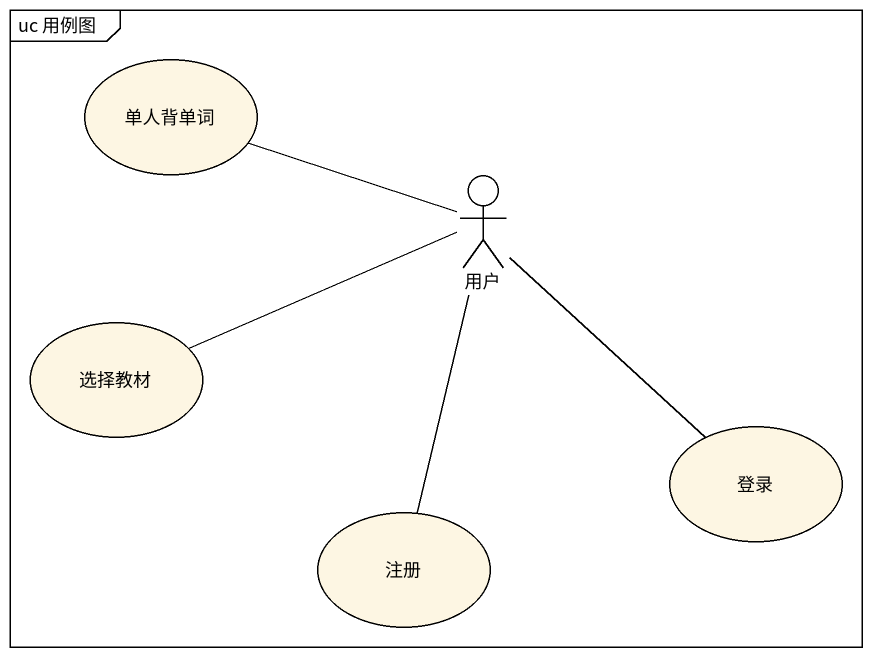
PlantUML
@startuml
mainframe uc 用例图
usecase 单人背单词
actor 用户
usecase 选择教材
usecase 登录
usecase 注册
用户 -left- 单人背单词
用户 -left- 选择教材
用户 -- 登录
用户 -- 注册
@enduml
